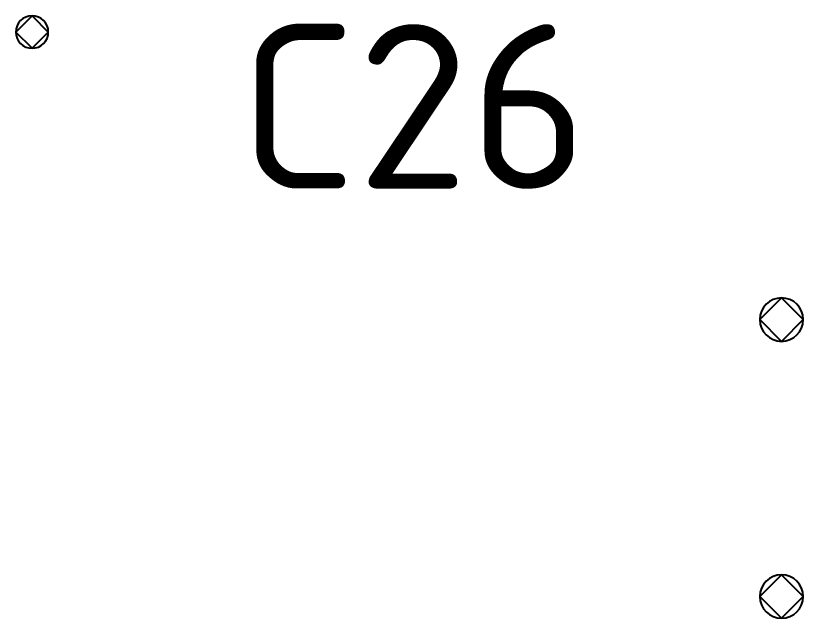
# Model space of a CAD drawing. Header units: inches. Extents: x 5 to 589, y -420 to -5.
# Drawn here: x 450.97 to 458.22, y -127.9 to -122.35 of the extents above; entities that cross this region are included whole.
import ezdxf

# ---------------------------------------------------------------- set-up
doc = ezdxf.new("R2010")
doc.units = ezdxf.units.IN
doc.header["$MEASUREMENT"] = 0
doc.styles.add('ISOCPEUR0', font='isocpeur.ttf', dxfattribs={"height": 2.87999})

msp = doc.modelspace()

# ---------------------------------------------------------------- linework, layer by layer
at = {"color": 18, "true_color": 0x000000}
for p, q in [((450.973, -122.4987), (451.123, -122.3487)), ((451.123, -122.3487), (451.273, -122.4987)), ((451.123, -122.6487), (450.973, -122.4987)), ((451.273, -122.4987), (451.123, -122.6487)), ((457.8245, -125.1472), (458.0245, -124.9472)), ((458.0245, -124.9472), (458.2245, -125.1472)), ((458.0245, -125.3472), (457.8245, -125.1472)), ((458.2245, -125.1472), (458.0245, -125.3472)), ((457.8245, -127.6972), (458.0245, -127.4972)), ((458.0245, -127.4972), (458.2245, -127.6972)), ((458.0245, -127.8972), (457.8245, -127.6972)), ((458.2245, -127.6972), (458.0245, -127.8972))]:
    msp.add_line(p, q, dxfattribs=at)
for centre, radius, start, end in [((451.123, -122.4987), 0.15, 90, 180), ((451.123, -122.4987), 0.15, 0, 90), ((451.123, -122.4987), 0.15, 180, 270), ((451.123, -122.4987), 0.15, 270, 0), ((458.0245, -125.1472), 0.2, 90, 180), ((458.0245, -125.1472), 0.2, 0, 90), ((458.0245, -125.1472), 0.2, 180, 270), ((458.0245, -125.1472), 0.2, 270, 0), ((458.0245, -127.6972), 0.2, 90, 180), ((458.0245, -127.6972), 0.2, 0, 90), ((458.0245, -127.6972), 0.2, 180, 270), ((458.0245, -127.6972), 0.2, 270, 0)]:
    msp.add_arc(centre, radius, start, end, dxfattribs=at)

# ---------------------------------------------------------------- texts
at = {"color": 18, "true_color": 0x000000, "style": 'ISOCPEUR0'}
msp.add_text('C26', height=1.51578, dxfattribs=at).set_placement((453.0245, -123.942))

doc.saveas('drawing.dxf')
